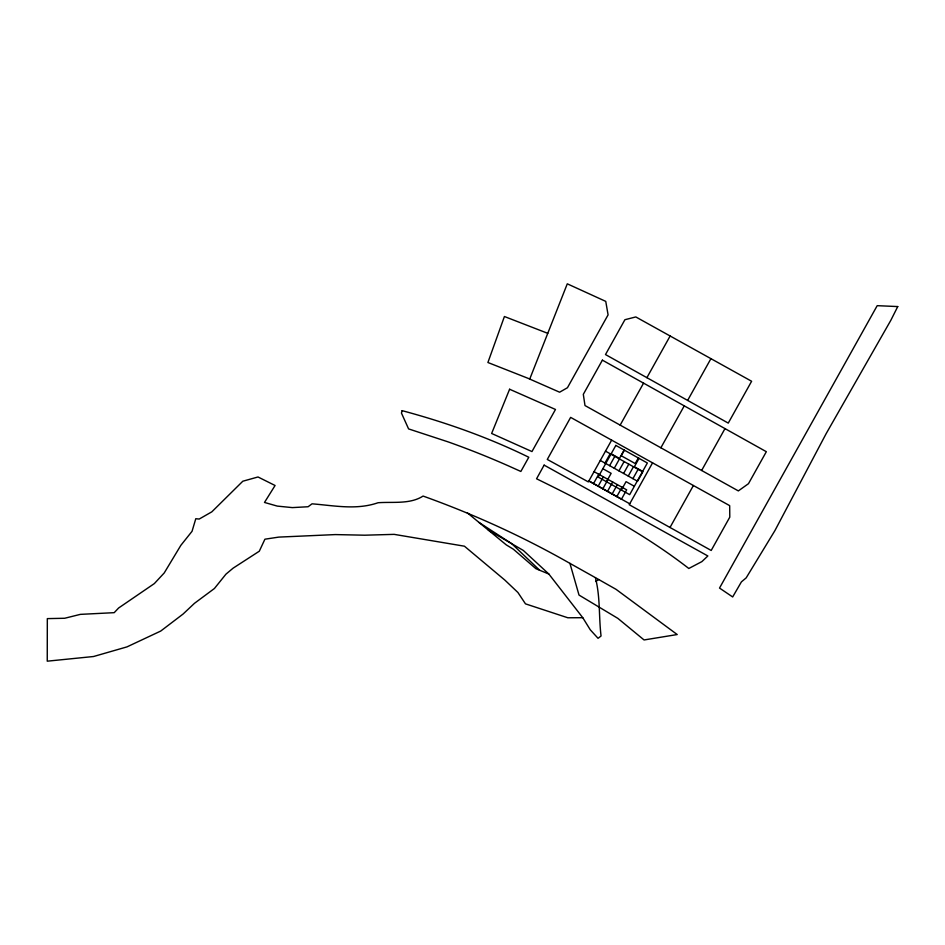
<?xml version="1.0" encoding="UTF-8"?>
<svg xmlns="http://www.w3.org/2000/svg" width="945" height="945" viewBox="0 0 945 945"><rect width="100%" height="100%" fill="white"/><g stroke="black" fill="none" stroke-linecap="round" stroke-linejoin="round"><path stroke-width="1.42" d="M529.743 379.039L567.284 283.819L605.757 301.384L608.084 314.874L567.449 387.722L559.617 392.21L527.735 378.189L487.904 362.502L504.417 316.516L547.757 333.325M611.628 440.157L588.345 481.903L547.285 459.447L570.638 417.383L729.682 505.646L729.788 517.151L711.195 550.462L629.216 504.713L652.558 462.861M620.168 425.108L643.569 383.138M646.9 377.669L670.135 335.995L751.618 381.26L728.264 423.1L605.497 354.564L624.917 319.717L635.808 316.941L670.135 335.995M593.519 483.568L598.717 474.248M604.954 463.062L610.163 453.742M598.185 486.167L603.382 476.847M609.62 465.661L614.817 456.34M606.477 481.714L611.143 473.339L602.851 468.708M624.137 450.044L619.459 458.431L611.167 453.801M602.839 488.766L608.037 479.446M614.274 468.259L619.471 458.939M624.373 450.174L621.255 455.762L635.229 463.558L638.347 457.971M607.505 491.365L612.703 482.044M618.94 470.858L624.137 461.538M612.159 493.963L617.357 484.643M623.594 473.457L628.791 464.149M616.813 496.562L622.023 487.242M628.26 476.056L633.457 466.747M621.385 490.03L626.062 481.655L634.355 486.285M639.044 458.36L634.378 466.747L642.671 471.378M632.914 478.654L638.111 469.346M660.874 447.776L684.251 405.866M687.641 400.42L710.923 358.663M670.017 527.452L693.382 485.529M701.639 470.48L724.98 428.617M595.657 581.447L598.823 579.58L616.01 589.314L677.211 634.544L644.065 639.954L617.841 618.361L579.013 595.066L569.929 563.374C523.105 536.689 473.835 514.234 423.077 496.066C410.106 504.453 392.907 501.641 378.059 502.74C356.359 510.276 334.223 505.575 312.039 503.827L308.105 506.744L292.336 507.607L277.251 506.095L264.494 502.445L275.078 485.494L258.009 476.977L242.818 481.218L211.857 511.812L199.206 519.053L195.792 518.722L192.048 531.303L180.861 545.324L164.229 572.942L154.354 583.573L118.621 608.001L114.203 612.667L80.36 614.368L64.685 618.266L47.321 618.621L47.25 661.181L93.543 656.515L126.973 646.888L160.721 631.059L183.07 614.049L194.481 603.312L214.432 588.487L225.938 574.17L233.12 568.158L259.296 551.218L264.919 539.193L278.799 537.103L335.357 534.587L364.735 535.201L394.148 534.362L464.432 546.198L504.843 580.088L517.919 592.491L525.479 603.855L567.827 617.77L582.781 617.711L590.259 629.783L598.055 638.312L601.055 636.009C598.705 616.53 600.394 596.697 595.374 577.631L569.929 563.374M582.781 617.711L548.856 574.04L535.933 568.701L513.324 549.175L506.26 544.875L467.267 512.781M605.497 451.143L642.765 471.945L637.568 481.253L600.299 460.463M594.062 471.649L626.677 489.841L621.479 499.161L588.865 480.97L629.736 503.779M595.374 577.631L598.823 579.58M488.305 530.086L523.306 550.439L548.856 574.04M479.009 522.443L511.847 543.777L539.642 570.225M402.133 410.662L401.448 413.071L408.594 428.912L447.871 441.799A841.18 841.18 0 0 1 508.304 465.826L520.849 471.46L528.787 457.25C488.305 437.405 445.65 422.332 402.133 410.662M509.603 389.245L491.636 433.471L531.964 451.568L555.483 409.468L509.603 389.245M897.75 306.57L890.84 320.296L826.107 433.731L774.888 530.653L746.172 577.879L741.412 581.872L732.67 596.957L719.523 588.062L877.196 305.672L897.75 306.57M544.131 465.129L536.559 478.784C589.503 504.701 642.068 532.236 688.81 568.477L701.899 561.602L707.852 555.967L544.131 465.129M602.39 360.151L583.313 394.337L584.99 405.547L738.34 490.904L748.475 483.686L766.336 451.698L602.39 360.151M615.845 445.414L598.173 477.083L629.677 494.66L647.349 462.991L615.845 445.414"/></g></svg>
